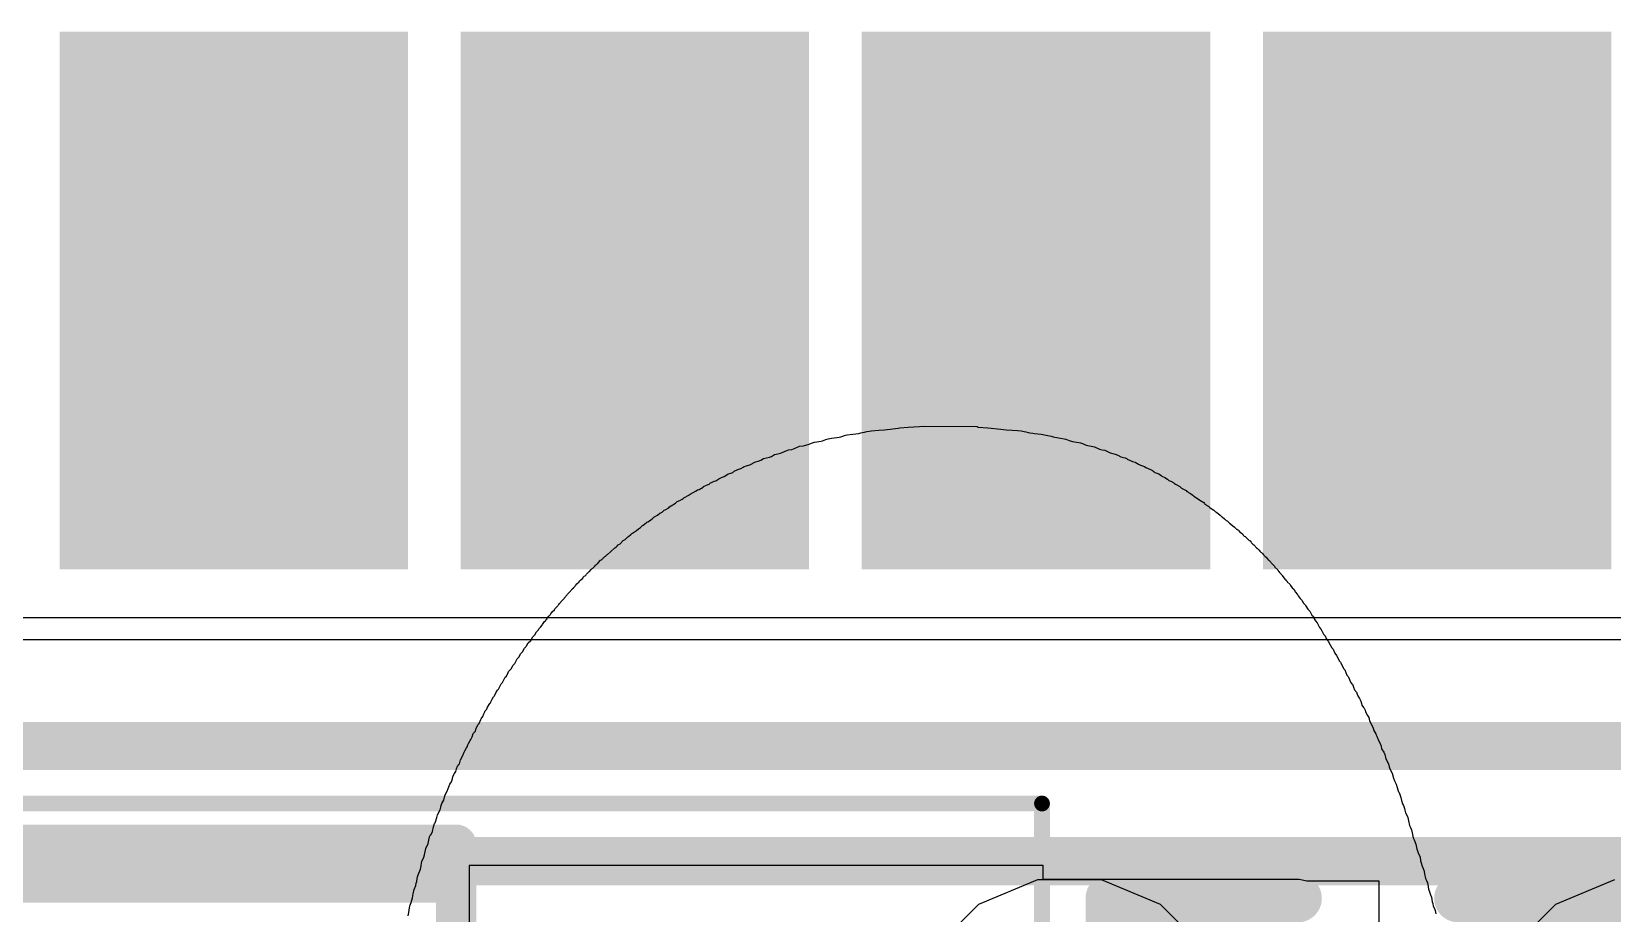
# Model space of a CAD drawing. Header units: inches. Extents: x -13 to 366, y -4 to 120.
# Drawn here: x 15.11 to 20.11, y 17.4 to 20.19 of the extents above; entities that cross this region are included whole.
import ezdxf

# ---------------------------------------------------------------- set-up
doc = ezdxf.new("R2010")
doc.units = ezdxf.units.IN
for name, color, linetype in [('Bottom Layer', 5, 'Continuous'), ('Bottom Overlay', 54, 'Continuous'), ('GND', 16, 'Continuous'), ('Mechanical 15', 56, 'Continuous'), ('Mechanical 16', 56, 'Continuous'), ('Mechanical 4', 56, 'Continuous'), ('POWER', 76, 'Continuous'), ('Top Layer', 1, 'Continuous'), ('Top Overlay', 2, 'Continuous'), ('Top Paste', 8, 'Continuous'), ('Top Solder', 216, 'Continuous')]:
    doc.layers.add(name, color=color, linetype=linetype)

# ---------------------------------------------------------------- blocks, each defined once
blk = doc.blocks.new('41_SMD_M______12')
at = {"layer": 'Top Layer'}
for points in [[(8, -2.1), (9.5, -2.1), (9.5, -3), (8, -3)], [(8, -3.37), (9.5, -3.37), (9.5, -4.27), (8, -4.27)], [(8, -4.64), (9.5, -4.64), (9.5, -5.54), (8, -5.54)], [(8, -5.91), (9.5, -5.91), (9.5, -6.81), (8, -6.81)]]:
    blk.add_hatch(color=1, dxfattribs=at).paths.add_polyline_path(points)
at = {"layer": 'Top Paste'}
for points in [[(8, -2.1), (9.5, -2.1), (9.5, -3), (8, -3)], [(8, -3.37), (9.5, -3.37), (9.5, -4.27), (8, -4.27)], [(8, -4.64), (9.5, -4.64), (9.5, -5.54), (8, -5.54)], [(8, -5.91), (9.5, -5.91), (9.5, -6.81), (8, -6.81)]]:
    blk.add_hatch(color=8, dxfattribs=at).paths.add_polyline_path(points)
at = {"layer": 'Top Solder'}
for points in [[(7.8984, -1.9984), (9.6016, -1.9984), (9.6016, -3.1016), (7.8984, -3.1016)], [(7.8984, -3.2684), (9.6016, -3.2684), (9.6016, -4.3716), (7.8984, -4.3716)], [(7.8984, -4.5384), (9.6016, -4.5384), (9.6016, -5.6416), (7.8984, -5.6416)], [(7.8984, -5.8084), (9.6016, -5.8084), (9.6016, -6.9116), (7.8984, -6.9116)]]:
    blk.add_hatch(color=216, dxfattribs=at).paths.add_polyline_path(points)
blk = doc.blocks.new('_SOP100P600X160_11N_24')
at = {"layer": 'Mechanical 16'}
for points in [[(-3.655, 2.75, 0.05, 0.05, 0), (3.655, 2.75, 0.05, 0.05, 0)], [(3.655, -2.75, 0.05, 0.05, 0), (3.655, 2.75, 0.05, 0.05, 0)]]:
    blk.add_lwpolyline(points, format="xyseb", dxfattribs=at)
blk.add_lwpolyline([(3.6425, 2.75, 0.025, 0.025, 1), (3.6675, 2.75, 0.025, 0.025, 1)], format="xyseb", close=True, dxfattribs=at)
blk.add_lwpolyline([(3.6425, 2.75, 0.025, 0.025, 1), (3.6675, 2.75, 0.025, 0.025, 1)], format="xyseb", close=True, dxfattribs=at)
at = {"layer": 'Mechanical 4'}
for points in [[(-1.8, 2.5, 0.127, 0.127, 0), (1.8, 2.5, 0.127, 0.127, 0)], [(-1.8, 2.5, 0.127, 0.127, 0), (1.8, 2.5, 0.127, 0.127, 0)], [(1.8, -2.5, 0.127, 0.127, 0), (1.8, 2.5, 0.127, 0.127, 0)], [(1.8, -2.5, 0.127, 0.127, 0), (1.8, 2.5, 0.127, 0.127, 0)]]:
    blk.add_lwpolyline(points, format="xyseb", dxfattribs=at)
blk.add_lwpolyline([(1.7682, 2.5, 0.0635, 0.0635, 1), (1.8317, 2.5, 0.0635, 0.0635, 1)], format="xyseb", close=True, dxfattribs=at)
blk.add_lwpolyline([(1.7682, 2.5, 0.0635, 0.0635, 1), (1.8317, 2.5, 0.0635, 0.0635, 1)], format="xyseb", close=True, dxfattribs=at)
blk.add_lwpolyline([(1.7682, 2.5, 0.0635, 0.0635, 1), (1.8317, 2.5, 0.0635, 0.0635, 1)], format="xyseb", close=True, dxfattribs=at)
blk.add_lwpolyline([(1.7682, 2.5, 0.0635, 0.0635, 1), (1.8317, 2.5, 0.0635, 0.0635, 1)], format="xyseb", close=True, dxfattribs=at)
at = {"layer": 'Top Overlay'}
blk.add_lwpolyline([(-1.8, 2.62, 0.127, 0.127, 0), (1.8, 2.62, 0.127, 0.127, 0)], format="xyseb", dxfattribs=at)
blk.add_lwpolyline([(1.7682, 2.62, 0.0635, 0.0635, 1), (1.8317, 2.62, 0.0635, 0.0635, 1)], format="xyseb", close=True, dxfattribs=at)
blk = doc.blocks.new('C_0402_L_52')
at = {"layer": 'Top Layer'}
for points in [[(-0.65, 0.25), (-0.25, 0.25), (-0.25, -0.25), (-0.65, -0.25)], [(0.2499, 0.2499), (0.6499, 0.2499), (0.6499, -0.2501), (0.2499, -0.2501)]]:
    blk.add_hatch(color=1, dxfattribs=at).paths.add_polyline_path(points)
at = {"layer": 'Top Paste'}
for points in [[(-0.65, 0.25), (-0.25, 0.25), (-0.25, -0.25), (-0.65, -0.25)], [(0.2499, 0.2499), (0.6499, 0.2499), (0.6499, -0.2501), (0.2499, -0.2501)]]:
    blk.add_hatch(color=8, dxfattribs=at).paths.add_polyline_path(points)
at = {"layer": 'Top Solder'}
for points in [[(-0.7516, 0.3516), (-0.1484, 0.3516), (-0.1484, -0.3516), (-0.7516, -0.3516)], [(0.1483, 0.3515), (0.7515, 0.3515), (0.7515, -0.3517), (0.1483, -0.3517)]]:
    blk.add_hatch(color=216, dxfattribs=at).paths.add_polyline_path(points)
at = {"layer": 'Mechanical 15'}
for points in [[(0, -0.2, 0.0254, 0.0254, 0), (0, 0.2, 0.0254, 0.0254, 0)], [(-0.2, 0, 0.0254, 0.0254, 0), (0.2, 0, 0.0254, 0.0254, 0)]]:
    blk.add_lwpolyline(points, format="xyseb", dxfattribs=at)
for points in [[(-0.0063, 0.2, 0.0127, 0.0127, 1), (0.0063, 0.2, 0.0127, 0.0127, 1)], [(0.127, 0, 0.0254, 0.0254, 1), (-0.127, 0, 0.0254, 0.0254, 1)], [(-0.2063, 0, 0.0127, 0.0127, 1), (-0.1936, 0, 0.0127, 0.0127, 1)], [(-0.1333, 0, 0.0127, 0.0127, 1), (-0.1206, 0, 0.0127, 0.0127, 1)], [(0.1206, 0, 0.0127, 0.0127, 1), (0.1333, 0, 0.0127, 0.0127, 1)], [(0.1936, 0, 0.0127, 0.0127, 1), (0.2063, 0, 0.0127, 0.0127, 1)], [(-0.0063, -0.2, 0.0127, 0.0127, 1), (0.0063, -0.2, 0.0127, 0.0127, 1)]]:
    blk.add_lwpolyline(points, format="xyseb", close=True, dxfattribs=at)
at = {"layer": 'Top Overlay'}
for points in [[(-0.8499, 0.4499, 0.1524, 0.1524, 0), (-0.254, 0.4499, 0.1524, 0.1524, 0)], [(-0.8499, -0.4499, 0.1524, 0.1524, 0), (-0.8499, 0.4499, 0.1524, 0.1524, 0)], [(0.254, 0.4499, 0.1524, 0.1524, 0), (0.8499, 0.4499, 0.1524, 0.1524, 0)], [(0.8499, -0.4501, 0.1524, 0.1524, 0), (0.8499, 0.4499, 0.1524, 0.1524, 0)], [(0, -0.1524, 0.1524, 0.1524, 0), (0, 0.1524, 0.1524, 0.1524, 0)], [(-0.8499, -0.4499, 0.1524, 0.1524, 0), (-0.254, -0.4499, 0.1524, 0.1524, 0)], [(-0.8499, -0.4499, 0.1524, 0.1524, 0), (-0.8498, -0.4501, 0.1524, 0.1524, 0)], [(0.254, -0.4499, 0.1524, 0.1524, 0), (0.8499, -0.4499, 0.1524, 0.1524, 0)]]:
    blk.add_lwpolyline(points, format="xyseb", dxfattribs=at)
for points in [[(-0.888, 0.4499, 0.0762, 0.0762, 1), (-0.8118, 0.4499, 0.0762, 0.0762, 1)], [(-0.888, 0.4499, 0.0762, 0.0762, 1), (-0.8118, 0.4499, 0.0762, 0.0762, 1)], [(-0.2921, 0.4499, 0.0762, 0.0762, 1), (-0.2159, 0.4499, 0.0762, 0.0762, 1)], [(0.2159, 0.4499, 0.0762, 0.0762, 1), (0.2921, 0.4499, 0.0762, 0.0762, 1)], [(0.8118, 0.4499, 0.0762, 0.0762, 1), (0.888, 0.4499, 0.0762, 0.0762, 1)], [(0.8118, 0.4499, 0.0762, 0.0762, 1), (0.888, 0.4499, 0.0762, 0.0762, 1)], [(-0.0381, 0.1524, 0.0762, 0.0762, 1), (0.0381, 0.1524, 0.0762, 0.0762, 1)], [(-0.0381, -0.1524, 0.0762, 0.0762, 1), (0.0381, -0.1524, 0.0762, 0.0762, 1)], [(-0.888, -0.4499, 0.0762, 0.0762, 1), (-0.8118, -0.4499, 0.0762, 0.0762, 1)], [(-0.888, -0.4499, 0.0762, 0.0762, 1), (-0.8118, -0.4499, 0.0762, 0.0762, 1)], [(-0.888, -0.4499, 0.0762, 0.0762, 1), (-0.8118, -0.4499, 0.0762, 0.0762, 1)], [(-0.8879, -0.4501, 0.0762, 0.0762, 1), (-0.8117, -0.4501, 0.0762, 0.0762, 1)], [(-0.2921, -0.4499, 0.0762, 0.0762, 1), (-0.2159, -0.4499, 0.0762, 0.0762, 1)], [(0.2159, -0.4499, 0.0762, 0.0762, 1), (0.2921, -0.4499, 0.0762, 0.0762, 1)], [(0.8118, -0.4499, 0.0762, 0.0762, 1), (0.888, -0.4499, 0.0762, 0.0762, 1)], [(0.8118, -0.4501, 0.0762, 0.0762, 1), (0.888, -0.4501, 0.0762, 0.0762, 1)]]:
    blk.add_lwpolyline(points, format="xyseb", close=True, dxfattribs=at)

msp = doc.modelspace()

# ---------------------------------------------------------------- linework, layer by layer
at = {"layer": 'Bottom Layer'}
for p, q in [((18.293, 17.502), (18.1063, 17.4247)), ((18.4951, 17.502), (18.293, 17.502)), ((18.6818, 17.4247), (18.4951, 17.502)), ((18.1063, 17.4247), (17.9634, 17.2818)), ((18.8247, 17.2818), (18.6818, 17.4247))]:
    msp.add_line(p, q, dxfattribs=at)
at = {"layer": 'Bottom Overlay'}
for p, q in [((17.7448, 18.9201), (17.7519, 18.922)), ((17.7519, 18.922), (17.761, 18.9233)), ((17.761, 18.9233), (17.7662, 18.9246)), ((17.7662, 18.9246), (17.7902, 18.9266)), ((17.7902, 18.9266), (17.8084, 18.9279)), ((17.8084, 18.9279), (17.8344, 18.9305)), ((17.8344, 18.9305), (17.8519, 18.9324)), ((17.8519, 18.9324), (17.8571, 18.9337)), ((17.8571, 18.9337), (17.8831, 18.9363)), ((17.8831, 18.9363), (17.9194, 18.9376)), ((17.9194, 18.9376), (17.9363, 18.9389)), ((17.9363, 18.9389), (18.1012, 18.9376)), ((18.1012, 18.9376), (18.1051, 18.9363)), ((18.1051, 18.9363), (18.1356, 18.9343)), ((18.1356, 18.9343), (18.1771, 18.9292)), ((18.1771, 18.9292), (18.194, 18.9279)), ((18.194, 18.9279), (18.2122, 18.9266)), ((18.2122, 18.9266), (18.2291, 18.9253)), ((18.2291, 18.9253), (18.2407, 18.924)), ((18.2407, 18.924), (18.2563, 18.9214)), ((17.5254, 18.8694), (17.539, 18.8753)), ((17.539, 18.8753), (17.5513, 18.8772)), ((17.5513, 18.8772), (17.5591, 18.8785)), ((17.5591, 18.8785), (17.5695, 18.8824)), ((17.5695, 18.8824), (17.5767, 18.8857)), ((17.5767, 18.8857), (17.587, 18.8883)), ((17.587, 18.8883), (17.6072, 18.8915)), ((17.6072, 18.8915), (17.6124, 18.8928)), ((17.6124, 18.8928), (17.6227, 18.8967)), ((17.6227, 18.8967), (17.6299, 18.8986)), ((17.6299, 18.8986), (17.6403, 18.9012)), ((17.6403, 18.9012), (17.6578, 18.9032)), ((17.6578, 18.9032), (17.6643, 18.9045)), ((17.6643, 18.9045), (17.6695, 18.9058)), ((17.6695, 18.9058), (17.6844, 18.9103)), ((17.6844, 18.9103), (17.6896, 18.9116)), ((17.6896, 18.9116), (17.7078, 18.9142)), ((17.7078, 18.9142), (17.7266, 18.9162)), ((17.7266, 18.9162), (17.7331, 18.9175)), ((17.7331, 18.9175), (17.7383, 18.9188)), ((17.7383, 18.9188), (17.7448, 18.9201)), ((18.2563, 18.9214), (18.2635, 18.9194)), ((18.2635, 18.9194), (18.2687, 18.9181)), ((18.2687, 18.9181), (18.2777, 18.9168)), ((18.2777, 18.9168), (18.2829, 18.9155)), ((18.2829, 18.9155), (18.3044, 18.9136)), ((18.3044, 18.9136), (18.3199, 18.911)), ((18.3199, 18.911), (18.3355, 18.9071)), ((18.3355, 18.9071), (18.3427, 18.9051)), ((18.3427, 18.9051), (18.3479, 18.9038)), ((18.3479, 18.9038), (18.366, 18.9012)), ((18.366, 18.9012), (18.3771, 18.8993)), ((18.3771, 18.8993), (18.3823, 18.898)), ((18.3823, 18.898), (18.3926, 18.8941)), ((18.3926, 18.8941), (18.4037, 18.8909)), ((18.4037, 18.8909), (18.416, 18.8889)), ((18.416, 18.8889), (18.4238, 18.8876)), ((18.4238, 18.8876), (18.429, 18.8863)), ((18.429, 18.8863), (18.4355, 18.8837)), ((18.4355, 18.8837), (18.4465, 18.8792)), ((18.4465, 18.8792), (18.4731, 18.8733)), ((18.4731, 18.8733), (18.4894, 18.8662)), ((17.3813, 18.8162), (17.4001, 18.8259)), ((17.4001, 18.8259), (17.4085, 18.8279)), ((17.4085, 18.8279), (17.417, 18.8311)), ((17.417, 18.8311), (17.4248, 18.8363)), ((17.4248, 18.8363), (17.4351, 18.8389)), ((17.4351, 18.8389), (17.4436, 18.8409)), ((17.4436, 18.8409), (17.4501, 18.8435)), ((17.4501, 18.8435), (17.4598, 18.8493)), ((17.4598, 18.8493), (17.4702, 18.8519)), ((17.4702, 18.8519), (17.4786, 18.8539)), ((17.4786, 18.8539), (17.4838, 18.8552)), ((17.4838, 18.8552), (17.4988, 18.8623)), ((17.4988, 18.8623), (17.5039, 18.8636)), ((17.5039, 18.8636), (17.515, 18.8655)), ((17.515, 18.8655), (17.5254, 18.8694)), ((18.4894, 18.8662), (18.4978, 18.8642)), ((18.4978, 18.8642), (18.5056, 18.8629)), ((18.5056, 18.8629), (18.5121, 18.8603)), ((18.5121, 18.8603), (18.5231, 18.8545)), ((18.5231, 18.8545), (18.5387, 18.8506)), ((18.5387, 18.8506), (18.5471, 18.8474)), ((18.5471, 18.8474), (18.5569, 18.8415)), ((18.5569, 18.8415), (18.5653, 18.8396)), ((18.5653, 18.8396), (18.5705, 18.8383)), ((18.5705, 18.8383), (18.577, 18.8357)), ((18.577, 18.8357), (18.579, 18.8337)), ((18.579, 18.8337), (18.5816, 18.8324)), ((18.5816, 18.8324), (18.5932, 18.8272)), ((18.5932, 18.8272), (18.6017, 18.8253)), ((18.6017, 18.8253), (18.6121, 18.8188)), ((17.2741, 18.7662), (17.2832, 18.7727)), ((17.2832, 18.7727), (17.2923, 18.7766)), ((17.2923, 18.7766), (17.3008, 18.7798)), ((17.3008, 18.7798), (17.3053, 18.7831)), ((17.3053, 18.7831), (17.3131, 18.7883)), ((17.3131, 18.7883), (17.3215, 18.7902)), ((17.3215, 18.7902), (17.328, 18.7928)), ((17.328, 18.7928), (17.3326, 18.7961)), ((17.3326, 18.7961), (17.3443, 18.8013)), ((17.3443, 18.8013), (17.3566, 18.8058)), ((17.3566, 18.8058), (17.3585, 18.8078)), ((17.3585, 18.8078), (17.3611, 18.8091)), ((17.3611, 18.8091), (17.3637, 18.8117)), ((17.3637, 18.8117), (17.3709, 18.8136)), ((17.3709, 18.8136), (17.3813, 18.8162)), ((18.6121, 18.8188), (18.6192, 18.8156)), ((18.6192, 18.8156), (18.6315, 18.811)), ((18.6315, 18.811), (18.6361, 18.8078)), ((18.6361, 18.8078), (18.6504, 18.8013)), ((18.6504, 18.8013), (18.6569, 18.7987)), ((18.6569, 18.7987), (18.6595, 18.7961)), ((18.6595, 18.7961), (18.6621, 18.7948)), ((18.6621, 18.7948), (18.6646, 18.7922)), ((18.6646, 18.7922), (18.677, 18.7876)), ((18.677, 18.7876), (18.6841, 18.7831)), ((18.6841, 18.7831), (18.6867, 18.7805)), ((18.6867, 18.7805), (18.6958, 18.7766)), ((18.6958, 18.7766), (18.7049, 18.7714)), ((17.1891, 18.7201), (17.1898, 18.7221)), ((17.1898, 18.7221), (17.1924, 18.7234)), ((17.1924, 18.7234), (17.2118, 18.7338)), ((17.2118, 18.7338), (17.2157, 18.7377)), ((17.2157, 18.7377), (17.2209, 18.739)), ((17.2209, 18.739), (17.2345, 18.7461)), ((17.2345, 18.7461), (17.2352, 18.748)), ((17.2352, 18.748), (17.2443, 18.7519)), ((17.2443, 18.7519), (17.2527, 18.7552)), ((17.2527, 18.7552), (17.2573, 18.7597)), ((17.2573, 18.7597), (17.2599, 18.761)), ((17.2599, 18.761), (17.269, 18.7649)), ((17.269, 18.7649), (17.2741, 18.7662)), ((18.7049, 18.7714), (18.7088, 18.7675)), ((18.7088, 18.7675), (18.7153, 18.7649)), ((18.7153, 18.7649), (18.7244, 18.7597)), ((18.7244, 18.7597), (18.727, 18.7571)), ((18.727, 18.7571), (18.7296, 18.7558)), ((18.7296, 18.7558), (18.7438, 18.748)), ((18.7438, 18.748), (18.749, 18.7428)), ((18.749, 18.7428), (18.7633, 18.7351)), ((18.7633, 18.7351), (18.7659, 18.7325)), ((18.7659, 18.7325), (18.7685, 18.7312)), ((18.7685, 18.7312), (18.7711, 18.7286)), ((18.7711, 18.7286), (18.7776, 18.726)), ((18.7776, 18.726), (18.7847, 18.7201)), ((17.1047, 18.6669), (17.1106, 18.6727)), ((17.1106, 18.6727), (17.1132, 18.674)), ((17.1132, 18.674), (17.1248, 18.6805)), ((17.1248, 18.6805), (17.1274, 18.6831)), ((17.1274, 18.6831), (17.1294, 18.6838)), ((17.1294, 18.6838), (17.13, 18.6857)), ((17.13, 18.6857), (17.1326, 18.687)), ((17.1326, 18.687), (17.1469, 18.6948)), ((17.1469, 18.6948), (17.1521, 18.7)), ((17.1521, 18.7), (17.1605, 18.7032)), ((17.1605, 18.7032), (17.1677, 18.7078)), ((17.1677, 18.7078), (17.1703, 18.7104)), ((17.1703, 18.7104), (17.1729, 18.7117)), ((17.1729, 18.7117), (17.1891, 18.7201)), ((18.7847, 18.7201), (18.788, 18.7169)), ((18.788, 18.7169), (18.7997, 18.7104)), ((18.7997, 18.7104), (18.8068, 18.7045)), ((18.8068, 18.7045), (18.8198, 18.6968)), ((18.8198, 18.6968), (18.8211, 18.6942)), ((18.8211, 18.6942), (18.823, 18.6922)), ((18.823, 18.6922), (18.8321, 18.687)), ((18.8321, 18.687), (18.8354, 18.6851)), ((18.8354, 18.6851), (18.836, 18.6831)), ((18.836, 18.6831), (18.8386, 18.6818)), ((18.8386, 18.6818), (18.8425, 18.6779)), ((18.8425, 18.6779), (18.8516, 18.6727)), ((18.8516, 18.6727), (18.8568, 18.6675)), ((17.0353, 18.6182), (17.0417, 18.6247)), ((17.0417, 18.6247), (17.0443, 18.626)), ((17.0443, 18.626), (17.0534, 18.6325)), ((17.0534, 18.6325), (17.056, 18.6351)), ((17.056, 18.6351), (17.0586, 18.6364)), ((17.0586, 18.6364), (17.0677, 18.6416)), ((17.0677, 18.6416), (17.0749, 18.6474)), ((17.0749, 18.6474), (17.0781, 18.6507)), ((17.0781, 18.6507), (17.0898, 18.6572)), ((17.0898, 18.6572), (17.0963, 18.6636)), ((17.0963, 18.6636), (17.1047, 18.6669)), ((18.8568, 18.6675), (18.8594, 18.6662)), ((18.8594, 18.6662), (18.8711, 18.6572)), ((18.8711, 18.6572), (18.875, 18.6533)), ((18.875, 18.6533), (18.8776, 18.652)), ((18.8776, 18.652), (18.8847, 18.6461)), ((18.8847, 18.6461), (18.8906, 18.6403)), ((18.8906, 18.6403), (18.8932, 18.639)), ((18.8932, 18.639), (18.899, 18.6344)), ((18.899, 18.6344), (18.9003, 18.6318)), ((18.9003, 18.6318), (18.9048, 18.6286)), ((18.9048, 18.6286), (18.9165, 18.6195)), ((16.971, 18.5669), (16.9807, 18.5767)), ((16.9807, 18.5767), (16.9872, 18.5806)), ((16.9872, 18.5806), (16.995, 18.5883)), ((16.995, 18.5883), (16.9976, 18.5896)), ((16.9976, 18.5896), (17.0047, 18.5955)), ((17.0047, 18.5955), (17.008, 18.5987)), ((17.008, 18.5987), (17.0106, 18.6)), ((17.0106, 18.6), (17.0229, 18.6085)), ((17.0229, 18.6085), (17.0288, 18.6143)), ((17.0288, 18.6143), (17.0353, 18.6182)), ((18.9165, 18.6195), (18.9217, 18.6143)), ((18.9217, 18.6143), (18.9243, 18.613)), ((18.9243, 18.613), (18.9269, 18.6104)), ((18.9269, 18.6104), (18.9289, 18.6098)), ((18.9289, 18.6098), (18.9302, 18.6072)), ((18.9302, 18.6072), (18.9347, 18.6026)), ((18.9347, 18.6026), (18.9373, 18.6013)), ((18.9373, 18.6013), (18.9431, 18.5968)), ((18.9431, 18.5968), (18.9444, 18.5942)), ((18.9444, 18.5942), (18.9477, 18.5909)), ((18.9477, 18.5909), (18.9503, 18.5896)), ((18.9503, 18.5896), (18.9633, 18.5767)), ((18.9633, 18.5767), (18.9659, 18.5754)), ((18.9659, 18.5754), (18.9691, 18.5721)), ((18.9691, 18.5721), (18.9704, 18.5695)), ((16.9119, 18.5156), (16.9223, 18.526)), ((16.9223, 18.526), (16.9249, 18.5273)), ((16.9249, 18.5273), (16.9288, 18.5312)), ((16.9288, 18.5312), (16.9314, 18.5325)), ((16.9314, 18.5325), (16.9405, 18.5416)), ((16.9405, 18.5416), (16.9431, 18.5429)), ((16.9431, 18.5429), (16.9522, 18.552)), ((16.9522, 18.552), (16.9548, 18.5533)), ((16.9548, 18.5533), (16.9574, 18.5559)), ((16.9574, 18.5559), (16.96, 18.5572)), ((16.96, 18.5572), (16.9619, 18.5591)), ((16.9619, 18.5591), (16.9632, 18.5617)), ((16.9632, 18.5617), (16.971, 18.5669)), ((18.9704, 18.5695), (18.9749, 18.565)), ((18.9749, 18.565), (18.9775, 18.5637)), ((18.9775, 18.5637), (18.9821, 18.5591)), ((18.9821, 18.5591), (18.9834, 18.5565)), ((18.9834, 18.5565), (18.9866, 18.5533)), ((18.9866, 18.5533), (18.9892, 18.552)), ((18.9892, 18.552), (18.9951, 18.5462)), ((18.9951, 18.5462), (18.9964, 18.5436)), ((18.9964, 18.5436), (18.9996, 18.5403)), ((18.9996, 18.5403), (19.0022, 18.539)), ((19.0022, 18.539), (19.0068, 18.5345)), ((19.0068, 18.5345), (19.0081, 18.5319)), ((19.0081, 18.5319), (19.0139, 18.526)), ((19.0139, 18.526), (19.0165, 18.5247)), ((19.0165, 18.5247), (19.023, 18.5156)), ((16.8645, 18.4708), (16.8717, 18.478)), ((16.8717, 18.478), (16.8743, 18.4793)), ((16.8743, 18.4793), (16.8788, 18.4838)), ((16.8788, 18.4838), (16.8801, 18.4864)), ((16.8801, 18.4864), (16.8821, 18.4884)), ((16.8821, 18.4884), (16.8846, 18.4897)), ((16.8846, 18.4897), (16.8918, 18.4968)), ((16.8918, 18.4968), (16.8924, 18.4988)), ((16.8924, 18.4988), (16.895, 18.5001)), ((16.895, 18.5001), (16.8989, 18.504)), ((16.8989, 18.504), (16.9009, 18.5046)), ((16.9009, 18.5046), (16.9022, 18.5072)), ((16.9022, 18.5072), (16.9093, 18.5143)), ((16.9093, 18.5143), (16.9119, 18.5156)), ((19.023, 18.5156), (19.0256, 18.5143)), ((19.0256, 18.5143), (19.0314, 18.5085)), ((19.0314, 18.5085), (19.0327, 18.5059)), ((19.0327, 18.5059), (19.0431, 18.4955)), ((19.0431, 18.4955), (19.0444, 18.4929)), ((19.0444, 18.4929), (19.0535, 18.4838)), ((19.0535, 18.4838), (19.0548, 18.4812)), ((19.0548, 18.4812), (19.0574, 18.4786)), ((19.0574, 18.4786), (19.0587, 18.476)), ((19.0587, 18.476), (19.0665, 18.4683)), ((16.8152, 18.4189), (16.8178, 18.4215)), ((16.8178, 18.4215), (16.8191, 18.4241)), ((16.8191, 18.4241), (16.8236, 18.4274)), ((16.8236, 18.4274), (16.8282, 18.4319)), ((16.8282, 18.4319), (16.8295, 18.4345)), ((16.8295, 18.4345), (16.8353, 18.4403)), ((16.8353, 18.4403), (16.8373, 18.441)), ((16.8373, 18.441), (16.8386, 18.4436)), ((16.8386, 18.4436), (16.8412, 18.4462)), ((16.8412, 18.4462), (16.8425, 18.4488)), ((16.8425, 18.4488), (16.8444, 18.4507)), ((16.8444, 18.4507), (16.847, 18.452)), ((16.847, 18.452), (16.8528, 18.4579)), ((16.8528, 18.4579), (16.8541, 18.4605)), ((16.8541, 18.4605), (16.8574, 18.4637)), ((16.8574, 18.4637), (16.86, 18.465)), ((16.86, 18.465), (16.8632, 18.4683)), ((16.8632, 18.4683), (16.8645, 18.4708)), ((19.0665, 18.4683), (19.0678, 18.4657)), ((19.0678, 18.4657), (19.0762, 18.4546)), ((19.0762, 18.4546), (19.0782, 18.454)), ((19.0782, 18.454), (19.0795, 18.4514)), ((19.0795, 18.4514), (19.0821, 18.4488)), ((19.0821, 18.4488), (19.0834, 18.4462)), ((19.0834, 18.4462), (19.0924, 18.4371)), ((19.0924, 18.4371), (19.0937, 18.4345)), ((19.0937, 18.4345), (19.0996, 18.4274)), ((19.0996, 18.4274), (19.1041, 18.4228)), ((19.1041, 18.4228), (19.1093, 18.4137)), ((16.7736, 18.3696), (16.7749, 18.3722)), ((16.7749, 18.3722), (16.7775, 18.3748)), ((16.7775, 18.3748), (16.7788, 18.3774)), ((16.7788, 18.3774), (16.7879, 18.3865)), ((16.7879, 18.3865), (16.7892, 18.3891)), ((16.7892, 18.3891), (16.7983, 18.3981)), ((16.7983, 18.3981), (16.7996, 18.4007)), ((16.7996, 18.4007), (16.8035, 18.4046)), ((16.8035, 18.4046), (16.8048, 18.4072)), ((16.8048, 18.4072), (16.8139, 18.4163)), ((16.8139, 18.4163), (16.8152, 18.4189)), ((19.1093, 18.4137), (19.1152, 18.4066)), ((19.1152, 18.4066), (19.1171, 18.4046)), ((19.1171, 18.4046), (19.1184, 18.402)), ((19.1184, 18.402), (19.1249, 18.393)), ((19.1249, 18.393), (19.1301, 18.3878)), ((19.1301, 18.3878), (19.1353, 18.3787)), ((19.1353, 18.3787), (19.1405, 18.3735)), ((19.1405, 18.3735), (19.1418, 18.3709)), ((16.7321, 18.3202), (16.7347, 18.3228)), ((16.7347, 18.3228), (16.736, 18.3254)), ((16.736, 18.3254), (16.7386, 18.328)), ((16.7386, 18.328), (16.7399, 18.3306)), ((16.7399, 18.3306), (16.7457, 18.3378)), ((16.7457, 18.3378), (16.7503, 18.3423)), ((16.7503, 18.3423), (16.7516, 18.3449)), ((16.7516, 18.3449), (16.7574, 18.3521)), ((16.7574, 18.3521), (16.7633, 18.3579)), ((16.7633, 18.3579), (16.7646, 18.3605)), ((16.7646, 18.3605), (16.7691, 18.3663)), ((16.7691, 18.3663), (16.7717, 18.3676)), ((16.7717, 18.3676), (16.7736, 18.3696)), ((19.1418, 18.3709), (19.1483, 18.3592)), ((19.1483, 18.3592), (19.1548, 18.3527)), ((19.1548, 18.3527), (19.1613, 18.341)), ((19.1613, 18.341), (19.1664, 18.3358)), ((19.1664, 18.3358), (19.169, 18.3293)), ((19.169, 18.3293), (19.1729, 18.3228)), ((19.1729, 18.3228), (19.1788, 18.3157)), ((16.688, 18.2605), (16.6944, 18.2722)), ((16.6944, 18.2722), (16.7009, 18.2787)), ((16.7009, 18.2787), (16.7061, 18.2878)), ((16.7061, 18.2878), (16.7126, 18.2943)), ((16.7126, 18.2943), (16.7139, 18.2969)), ((16.7139, 18.2969), (16.7198, 18.304)), ((16.7198, 18.304), (16.7243, 18.3086)), ((16.7243, 18.3086), (16.7256, 18.3112)), ((16.7256, 18.3112), (16.7321, 18.3202)), ((19.1788, 18.3157), (19.1853, 18.3014)), ((19.1853, 18.3014), (19.1911, 18.2956)), ((19.1911, 18.2956), (19.1937, 18.2891)), ((19.1937, 18.2891), (19.1989, 18.28)), ((19.1989, 18.28), (19.2041, 18.2748)), ((19.2041, 18.2748), (19.2073, 18.2664)), ((16.6568, 18.219), (16.662, 18.2242)), ((16.662, 18.2242), (16.6685, 18.2359)), ((16.6685, 18.2359), (16.6737, 18.241)), ((16.6737, 18.241), (16.675, 18.2436)), ((16.675, 18.2436), (16.6802, 18.2527)), ((16.6802, 18.2527), (16.688, 18.2605)), ((19.2073, 18.2664), (19.2119, 18.2592)), ((19.2119, 18.2592), (19.2145, 18.2566)), ((19.2145, 18.2566), (19.2158, 18.254)), ((19.2158, 18.254), (19.2249, 18.2371)), ((19.2249, 18.2371), (19.2288, 18.2333)), ((19.2288, 18.2333), (19.234, 18.2203)), ((16.6243, 18.1683), (16.6256, 18.1709)), ((16.6256, 18.1709), (16.6321, 18.1826)), ((16.6321, 18.1826), (16.6373, 18.1878)), ((16.6373, 18.1878), (16.6451, 18.2021)), ((16.6451, 18.2021), (16.6503, 18.2073)), ((16.6503, 18.2073), (16.6568, 18.219)), ((19.234, 18.2203), (19.2398, 18.2131)), ((19.2398, 18.2131), (19.2489, 18.195)), ((19.2489, 18.195), (19.2521, 18.1917)), ((19.2521, 18.1917), (19.2534, 18.1891)), ((19.2534, 18.1891), (19.256, 18.1826)), ((19.256, 18.1826), (19.2625, 18.1709)), ((19.2625, 18.1709), (19.2664, 18.167)), ((16.5867, 18.1086), (16.5945, 18.1229)), ((16.5945, 18.1229), (16.5984, 18.1268)), ((16.5984, 18.1268), (16.5997, 18.1294)), ((16.5997, 18.1294), (16.6075, 18.1437)), ((16.6075, 18.1437), (16.6114, 18.1476)), ((16.6114, 18.1476), (16.6165, 18.1592)), ((16.6165, 18.1592), (16.6178, 18.1618)), ((16.6178, 18.1618), (16.6243, 18.1683)), ((19.2664, 18.167), (19.2723, 18.1508)), ((19.2723, 18.1508), (19.2768, 18.1463)), ((19.2768, 18.1463), (19.2781, 18.1437)), ((19.2781, 18.1437), (19.2807, 18.1372)), ((19.2807, 18.1372), (19.2839, 18.1287)), ((19.2839, 18.1287), (19.2872, 18.1242)), ((19.2872, 18.1242), (19.2898, 18.1216)), ((19.2898, 18.1216), (19.2937, 18.1125)), ((16.562, 18.0658), (16.5659, 18.0749)), ((16.5659, 18.0749), (16.5698, 18.0814)), ((16.5698, 18.0814), (16.5737, 18.0852)), ((16.5737, 18.0852), (16.5776, 18.0943)), ((16.5776, 18.0943), (16.5828, 18.1034)), ((16.5828, 18.1034), (16.5854, 18.106)), ((16.5854, 18.106), (16.5867, 18.1086)), ((19.2937, 18.1125), (19.2969, 18.1041)), ((19.2969, 18.1041), (19.2989, 18.1021)), ((19.2989, 18.1021), (19.3002, 18.0995)), ((19.3002, 18.0995), (19.3028, 18.0969)), ((19.3028, 18.0969), (19.3054, 18.0904)), ((19.3054, 18.0904), (19.3067, 18.0852)), ((19.3067, 18.0852), (19.3119, 18.0762)), ((19.3119, 18.0762), (19.3171, 18.0684)), ((16.5367, 18.0197), (16.5399, 18.0281)), ((16.5399, 18.0281), (16.5425, 18.0346)), ((16.5425, 18.0346), (16.5438, 18.0372)), ((16.5438, 18.0372), (16.549, 18.0424)), ((16.549, 18.0424), (16.5516, 18.0489)), ((16.5516, 18.0489), (16.5581, 18.0606)), ((16.5581, 18.0606), (16.5607, 18.0632)), ((16.5607, 18.0632), (16.562, 18.0658)), ((19.3171, 18.0684), (19.319, 18.0612)), ((19.319, 18.0612), (19.3203, 18.056)), ((19.3203, 18.056), (19.3255, 18.0482)), ((19.3255, 18.0482), (19.3274, 18.0463)), ((19.3274, 18.0463), (19.33, 18.0398)), ((19.33, 18.0398), (19.3313, 18.0346)), ((19.3313, 18.0346), (19.3378, 18.0229)), ((19.3378, 18.0229), (19.3417, 18.0164)), ((16.5088, 17.9684), (16.5101, 17.971)), ((16.5101, 17.971), (16.5127, 17.9736)), ((16.5127, 17.9736), (16.5153, 17.9827)), ((16.5153, 17.9827), (16.5218, 17.9944)), ((16.5218, 17.9944), (16.5244, 17.997)), ((16.5244, 17.997), (16.5296, 18.0099)), ((16.5296, 18.0099), (16.5309, 18.0125)), ((16.5309, 18.0125), (16.5367, 18.0197)), ((19.3417, 18.0164), (19.3443, 18.006)), ((19.3443, 18.006), (19.3508, 17.9944)), ((19.3508, 17.9944), (19.356, 17.9827)), ((19.356, 17.9827), (19.3579, 17.9755)), ((19.3579, 17.9755), (19.3644, 17.9652)), ((16.4841, 17.9204), (16.4867, 17.923)), ((16.4867, 17.923), (16.4893, 17.9294)), ((16.4893, 17.9294), (16.4906, 17.9346)), ((16.4906, 17.9346), (16.4958, 17.9437)), ((16.4958, 17.9437), (16.4984, 17.9463)), ((16.4984, 17.9463), (16.4997, 17.9489)), ((16.4997, 17.9489), (16.5023, 17.9554)), ((16.5023, 17.9554), (16.5062, 17.9658)), ((16.5062, 17.9658), (16.5088, 17.9684)), ((19.3644, 17.9652), (19.3677, 17.9567)), ((19.3677, 17.9567), (19.369, 17.9515)), ((19.369, 17.9515), (19.3722, 17.9431)), ((19.3722, 17.9431), (19.3781, 17.9346)), ((19.3781, 17.9346), (19.3807, 17.9256)), ((19.3807, 17.9256), (19.3826, 17.9171)), ((16.462, 17.8697), (16.4659, 17.8827)), ((16.4659, 17.8827), (16.4724, 17.8944)), ((16.4724, 17.8944), (16.4776, 17.9061)), ((16.4776, 17.9061), (16.4789, 17.9113)), ((16.4789, 17.9113), (16.4841, 17.9204)), ((19.3826, 17.9171), (19.3891, 17.9067)), ((19.3891, 17.9067), (19.3924, 17.8996)), ((19.3924, 17.8996), (19.3943, 17.8898)), ((19.3943, 17.8898), (19.3969, 17.8834)), ((19.3969, 17.8834), (19.404, 17.8697)), ((16.4367, 17.8132), (16.44, 17.8217)), ((16.44, 17.8217), (16.4413, 17.8295)), ((16.4413, 17.8295), (16.4465, 17.8386)), ((16.4465, 17.8386), (16.4504, 17.8451)), ((16.4504, 17.8451), (16.453, 17.8541)), ((16.453, 17.8541), (16.4562, 17.8626)), ((16.4562, 17.8626), (16.4581, 17.8645)), ((16.4581, 17.8645), (16.4594, 17.8671)), ((16.4594, 17.8671), (16.462, 17.8697)), ((19.404, 17.8697), (19.4066, 17.8606)), ((19.4066, 17.8606), (19.4086, 17.8535)), ((19.4086, 17.8535), (19.4157, 17.8399)), ((19.4157, 17.8399), (19.4196, 17.8243)), ((19.4196, 17.8243), (19.4229, 17.8158)), ((16.4153, 17.7646), (16.4173, 17.7717)), ((16.4173, 17.7717), (16.4231, 17.7827)), ((16.4231, 17.7827), (16.427, 17.7918)), ((16.427, 17.7918), (16.4283, 17.797)), ((16.4283, 17.797), (16.4315, 17.8055)), ((16.4315, 17.8055), (16.4367, 17.8132)), ((19.4229, 17.8158), (19.4248, 17.8139)), ((19.4248, 17.8139), (19.4287, 17.8048)), ((19.4287, 17.8048), (19.4313, 17.7944)), ((19.4313, 17.7944), (19.4333, 17.7873)), ((19.4333, 17.7873), (19.4358, 17.7808)), ((19.4358, 17.7808), (19.4378, 17.7788)), ((19.4378, 17.7788), (19.4404, 17.7724)), ((19.4404, 17.7724), (19.443, 17.7633)), ((16.3926, 17.7081), (16.401, 17.7243)), ((16.401, 17.7243), (16.403, 17.7328)), ((16.403, 17.7328), (16.4043, 17.7379)), ((16.4043, 17.7379), (16.4069, 17.7444)), ((16.4069, 17.7444), (16.4127, 17.7542)), ((16.4127, 17.7542), (16.4153, 17.7646)), ((19.443, 17.7633), (19.4449, 17.7535)), ((19.4449, 17.7535), (19.4488, 17.7431)), ((19.4488, 17.7431), (19.4521, 17.7373)), ((19.4521, 17.7373), (19.4547, 17.7282)), ((19.4547, 17.7282), (19.456, 17.723)), ((19.456, 17.723), (19.4579, 17.7146)), ((16.3764, 17.6555), (16.3796, 17.6704)), ((16.3796, 17.6704), (16.3835, 17.6808)), ((16.3835, 17.6808), (16.3854, 17.6828)), ((16.3854, 17.6828), (16.388, 17.6893)), ((16.388, 17.6893), (16.3906, 17.6996)), ((16.3906, 17.6996), (16.3926, 17.7081)), ((19.4579, 17.7146), (19.4618, 17.7068)), ((19.4618, 17.7068), (19.4651, 17.6996)), ((19.4651, 17.6996), (19.4677, 17.6893)), ((19.4677, 17.6893), (19.4709, 17.6743)), ((19.4709, 17.6743), (19.4735, 17.6678)), ((16.3634, 17.6179), (16.3647, 17.623)), ((16.3647, 17.623), (16.3679, 17.638)), ((16.3679, 17.638), (16.3705, 17.6445)), ((16.3705, 17.6445), (16.3725, 17.6464)), ((16.3725, 17.6464), (16.3764, 17.6555)), ((19.4735, 17.6678), (19.4767, 17.6607)), ((19.4767, 17.6607), (19.4793, 17.6516)), ((19.4793, 17.6516), (19.4806, 17.6464)), ((19.4806, 17.6464), (19.4826, 17.6354)), ((19.4826, 17.6354), (19.4852, 17.6289)), ((19.4852, 17.6289), (19.491, 17.6153)), ((16.3432, 17.5601), (16.3497, 17.5744)), ((16.3497, 17.5744), (16.3517, 17.5815)), ((16.3517, 17.5815), (16.353, 17.5867)), ((16.353, 17.5867), (16.3549, 17.5964)), ((16.3549, 17.5964), (16.3562, 17.6016)), ((16.3562, 17.6016), (16.3634, 17.6179)), ((19.491, 17.6153), (19.4923, 17.6101)), ((19.4923, 17.6101), (19.4943, 17.599)), ((19.4943, 17.599), (19.4956, 17.5938)), ((19.4956, 17.5938), (19.4982, 17.5873)), ((19.4982, 17.5873), (19.504, 17.5737)), ((19.504, 17.5737), (19.506, 17.5627)), ((16.3316, 17.5185), (16.3387, 17.5361)), ((16.3387, 17.5361), (16.3407, 17.5471)), ((16.3407, 17.5471), (16.3419, 17.5549)), ((16.3419, 17.5549), (16.3432, 17.5601)), ((19.506, 17.5627), (19.5073, 17.5562)), ((19.5073, 17.5562), (19.5112, 17.5458)), ((19.5112, 17.5458), (19.5144, 17.5387)), ((19.5144, 17.5387), (19.517, 17.5296)), ((19.517, 17.5296), (19.5183, 17.5205)), ((19.5183, 17.5205), (19.5202, 17.512)), ((16.316, 17.4575), (16.3186, 17.4718)), ((16.3186, 17.4718), (16.3238, 17.4848)), ((16.3238, 17.4848), (16.3257, 17.4919)), ((16.3257, 17.4919), (16.327, 17.4971)), ((16.327, 17.4971), (16.3283, 17.5062)), ((16.3283, 17.5062), (16.3296, 17.5114)), ((16.3296, 17.5114), (16.3316, 17.5185)), ((19.5202, 17.512), (19.5215, 17.5068)), ((19.5215, 17.5068), (19.5248, 17.4997)), ((19.5248, 17.4997), (19.5274, 17.4932)), ((19.5274, 17.4932), (19.5287, 17.488)), ((19.5287, 17.488), (19.5313, 17.4724)), ((19.5313, 17.4724), (19.5326, 17.4672)), ((16.3056, 17.4199), (16.3095, 17.4302)), ((16.3095, 17.4302), (16.314, 17.4452)), ((16.314, 17.4452), (16.316, 17.4575)), ((19.5326, 17.4672), (19.5371, 17.4549)), ((19.5371, 17.4549), (19.5404, 17.4478)), ((19.5404, 17.4478), (19.543, 17.4322)), ((19.543, 17.4322), (19.5443, 17.427)), ((19.5443, 17.427), (19.5462, 17.4186)), ((16.2998, 17.388), (16.3023, 17.3984)), ((16.3023, 17.3984), (16.3043, 17.4134)), ((16.3043, 17.4134), (16.3056, 17.4199)), ((19.5462, 17.4186), (19.5495, 17.4114)), ((19.5495, 17.4114), (19.552, 17.4049)), ((19.552, 17.4049), (19.5546, 17.3945))]:
    msp.add_line(p, q, dxfattribs=at)
at = {"layer": 'GND'}
msp.add_line((21.6016, 18.2626), (10.3167, 18.2626), dxfattribs=at)
for points in [[(10.3167, 17.9259, 0.1524, 0.1524, 0), (21.8157, 17.9259, 0.1524, 0.1524, 0)], [(10.4656, 17.5615, 0.1524, 0.1524, 0), (22.7213, 17.5615, 0.1524, 0.1524, 0)]]:
    msp.add_lwpolyline(points, format="xyseb", dxfattribs=at)
at = {"layer": 'POWER'}
for p, q in [((20.1198, 17.5019), (19.9331, 17.4246)), ((19.9331, 17.4246), (19.7902, 17.2817))]:
    msp.add_line(p, q, dxfattribs=at)
at = {"layer": 'Top Layer'}
for p, q in [((13.774, 18.333), (21.6006, 18.333)), ((18.311, 17.548), (16.493, 17.548)), ((16.493, 17.548), (16.493, 16.44)), ((18.311, 17.503), (18.311, 17.548)), ((19.121, 17.503), (18.311, 17.503)), ((19.146, 17.498), (19.121, 17.503)), ((19.375, 17.498), (19.146, 17.498)), ((19.375, 17.269), (19.375, 17.498))]:
    msp.add_line(p, q, dxfattribs=at)

# ---------------------------------------------------------------- block references
at = {"rotation": 270}
msp.add_blockref('41_SMD_M______12', (22.108, 28.087), dxfattribs=at)
for name, p in [('_SOP100P600X160_11N_24', (14.652, 14.994)), ('C_0402_L_52', (19.371, 16.994))]:
    msp.add_blockref(name, p)

doc.saveas('drawing.dxf')
